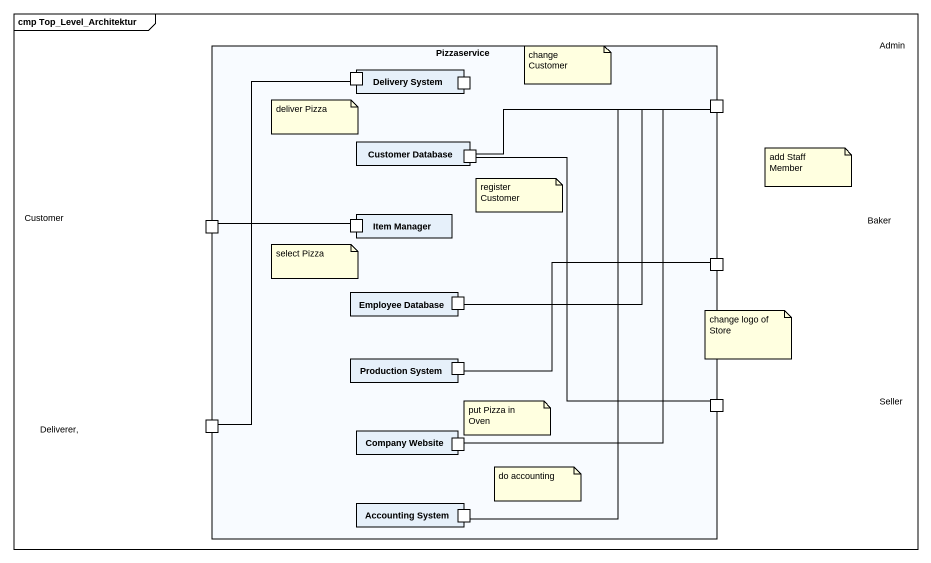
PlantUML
@startuml
mainframe cmp Top_Level_Architektur
rectangle Pizzaservice {
  rectangle "Delivery System" as Delivery_System {
    port " " as port1
    port " " as port2
  }
  port Admin
  rectangle "Customer Database" as Customer_Database {
    port " " as port3
  }
  port Customer
  rectangle "Item Manager" as Item_Manager {
    port " " as port4
  }
  port Baker
  rectangle "Employee Database" as Employee_Database {
    port " " as port5
  }
  rectangle "Production System" as Production_System {
    port " " as port6
  }
  port Seller
  port "Deliverer," as Deliverer
  rectangle "Company Website" as Company_Website {
    port " " as port7
  }
  rectangle "Accounting System" as Accounting_System {
    port " " as port8
  }
}
Delivery_System -- Pizzaservice
Customer_Database -- Pizzaservice
Customer_Database -- Pizzaservice
Item_Manager -- Pizzaservice
Employee_Database -right- Pizzaservice
Production_System -up- Pizzaservice
Company_Website -up- Pizzaservice
Accounting_System -up- Pizzaservice
note as N1
  change Customer
end note
note as N2
  deliver Pizza
end note
note as N3
  add Staff Member
end note
note as N4
  register Customer
end note
note as N5
  select Pizza
end note
note as N6
  change logo of Store
end note
note as N7
  put Pizza in Oven
end note
note as N8
  do accounting
end note
@enduml
